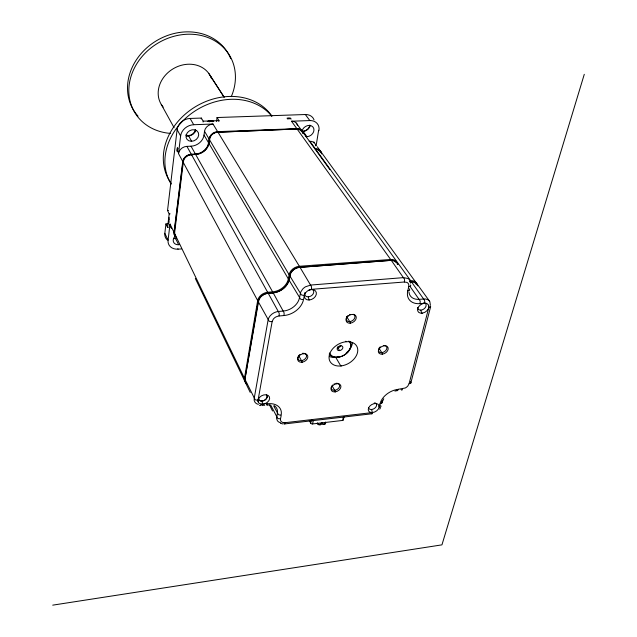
<?xml version="1.0" encoding="UTF-8"?>
<svg xmlns="http://www.w3.org/2000/svg" width="637" height="637" viewBox="0 0 637 637"><rect width="100%" height="100%" fill="white"/><g stroke="black" fill="none" stroke-linecap="round" stroke-linejoin="round"><path stroke-width="0.96" d="M380.576 405.196L380.966 406.39A2.229 1.385 15.8 0 1 380.536 407.027C377.749 408.85 379.214 403.213 381.444 403.356A2.237 1.385 15.7 0 0 381.866 402.719L381.794 402.13M430.349 304.948L429.856 301.675A9.77 6.856 -33.9 0 0 428.096 299.82L425.42 298.936L419.289 299.334A14.468 10.256 -34.4 0 1 408.962 291.953M167.276 239.95A11.562 9.189 -25.9 0 1 164.832 233.333L165.946 223.913L168.662 223.754M168.487 227.266L167.571 227.321L169.179 213.897L167.531 210.521L177.11 129.614A12.151 10.168 -29.8 0 1 190.089 118.45L201.34 118.068L203.195 121.173L203.084 122.049M181.489 248.924L178.057 249.155A11.657 9.221 -26 0 1 168.072 240.221L170.023 224.049L174.036 232.378A7.7 6.115 -26.3 0 0 176.154 237.187M174.036 232.378L182.755 161.456L178.503 153.573L180.621 135.968L177.11 129.614M175.565 235.754A7.015 5.574 -26.2 0 1 174.673 232.33L183.392 161.424A7.254 5.972 -28.7 0 1 191.18 154.791L195.583 154.345L272.612 291.85L272.755 292.948L267.962 293.331A8.568 6.394 -28.8 0 0 258.678 300.99L258.16 301.524L244.919 379.238A8.982 6.426 -26.8 0 0 246.838 384.119M201.228 118.936L201.34 118.068M182.755 161.456A7.963 6.553 -28.7 0 1 191.251 154.194L195.392 154.011A12.382 10.264 -29.8 0 0 208.554 142.776L204.031 135.068L204.525 131.286A7.915 6.569 -31.2 0 1 213.005 124.032L217.631 131.652L296.85 128.658A7.859 6.314 -35.4 0 1 302.965 133.388M208.554 142.776L209.063 138.977L204.525 131.286M303.196 133.698A7.859 6.314 -35.4 0 0 297.073 128.977L217.551 132.241A7.286 6.02 -31.2 0 0 209.716 138.946L208.745 143.102L288.338 278.91L289.341 279.309L290.114 275.104A8.615 6.45 -30.6 0 1 299.517 267.389L391.269 260.334A9.26 6.72 -34 0 1 397.902 264.554M209.7 138.954L208.745 143.102A12.31 10.2 -29.8 0 1 195.583 154.305M216.532 121.428L217.066 117.534L305.338 114.525A11.84 9.523 -36.2 0 1 314.041 119.836M218.857 121.5L218.977 120.624L217.066 117.534M273.759 406.032L278.313 414.472A2.277 1.473 12.3 0 0 279.404 414.95C283.139 414.384 279.34 418.668 280.734 420.826A6.322 4.371 -27.3 0 0 282.685 422.435L285.225 422.673L372.621 412.545L372.159 413.652A2.237 0.908 82.1 0 1 371.682 413.739L371.291 413.397M245.587 381.069A8.233 5.892 -26.8 0 1 245.42 378.681L244.457 378.267L257.667 300.592L182.93 161.79A7.923 6.513 -28.7 0 1 191.434 154.544M258.096 399.932L272.142 321.637L273.289 319.153A6.712 4.929 -28.8 0 1 276.139 316.828L278.48 316.032L283.967 315.538A18.107 13.417 -29.5 0 0 303.507 299.525M279.078 315.968L279.237 314.192A2.413 0.844 84.8 0 0 279.07 312.918L191.434 154.52M283.967 315.538L284.126 313.77A2.413 0.852 84.7 0 0 283.959 312.496L273.13 292.765L268.328 293.155M313.842 142.823L314.001 141.947M316.119 145.769L318.635 130.259M261.672 404.758L262.205 405.482A2.325 0.764 83.5 0 0 262.603 405.395C262.516 403.197 269.164 402.584 267.277 404.869A2.325 0.764 83.4 0 1 266.879 404.965L266.338 404.24M308.372 290.44A6.02 4.443 -30.6 0 1 311.389 289.532L311.565 287.749A2.421 0.916 85 0 0 311.382 286.467L299.916 267.166A9.404 7.039 -30.6 0 0 289.676 275.614L301.293 294.732A2.421 1.37 11.3 0 0 302.456 295.202L304.382 295.273A6.442 4.754 -30.6 0 0 311.477 299.486A6.442 4.754 -30.6 0 0 315.53 290.982A6.442 4.754 -30.6 0 0 305.617 292.678A6.45 4.762 -30.6 0 0 304.382 295.273L303.554 299.525L301.635 299.454A2.413 1.37 11.4 0 1 300.473 298.984L288.872 279.818L290.114 275.104L289.11 274.714L209.255 139.296M285.225 422.673L284.835 423.804A2.285 0.78 83 0 1 284.428 423.876L283.983 423.342M343.948 416.988L343.423 419.297A1.489 0.948 14.8 0 1 342.618 420.436L312.576 423.955A1.497 0.971 13.7 0 1 310.673 423.119L311.206 420.579M312.576 423.955L313.293 420.571A1.497 0.971 13.7 0 1 311.78 420.173M419.974 303.618A17.525 12.398 -34.4 0 1 407.784 290.822L408.866 286.164L408.683 284.317A6.601 4.714 -33.9 0 0 406.868 282.398L404.336 282.008L311.19 289.349M317.266 423.653L317.417 422.96M321.486 422.482L321.335 423.175A2.214 1.433 14 0 1 319.798 424.911A2.214 1.433 14 0 1 317.13 423.239M321.422 423.239L321.574 422.546M322.099 423.159L322.25 422.466M325.475 422.761L325.626 422.068M342.618 420.436L343.383 417.076A1.489 0.948 14.8 0 0 344.275 416.494M404.336 282.008L404.559 280.256A2.365 1.059 84.6 0 0 404.368 279.014L391.269 260.334L299.517 267.365L299.366 266.274L217.83 131.97M424.497 303.26L424.72 301.548A2.325 1.067 83.9 0 0 424.529 300.33L411.263 281.57L409.48 281.713M396.843 390.21L397.249 390.537A2.245 0.963 82.2 0 0 397.751 390.441L398.236 389.295L405.243 387.997A6.211 4.204 -31.5 0 0 407.911 385.887L409.105 383.665L428.693 307.966M410.833 382.988L430.524 307.122M402.592 388.817L402.098 389.955A2.237 0.963 82.2 0 1 401.589 390.059L401.055 389.565M381.866 402.719L382.598 400.251L381.73 403.07L383.769 398.738M584.28 74.314L441.943 544.858L52.72 605.15M379.684 409.177L380.4 407.975M187.899 136.087L188.401 135.57L191.633 141.295M191.18 154.767L195.583 154.345M174.657 232.338L174.212 232.728A7.7 6.115 -26.3 0 0 176.322 237.545M302.296 131.668L302.933 131.158L306.93 136.684M183.392 161.424L182.93 161.79L174.212 232.728L244.457 378.267M175.175 238.875L175.629 238.517L178.615 244.719M320.172 151.877A7.047 5.574 -35.3 0 0 315.251 149.392L315.586 149.13L410.634 280.694L410.793 281.753L411.263 281.57A9.037 6.434 -34 0 1 417.713 285.846M337.642 357.325L338.056 357.206M394.916 391.062L397.512 390.569M284.643 423.923L371.928 413.779M409.105 383.665L410.554 383.267A2.253 1.346 16.2 0 0 410.961 382.646L410.539 381.475M263.583 405.395L264.753 405.259M280.487 418.74L278.68 418.7A2.269 1.481 12.3 0 1 277.597 418.222L270.669 404.965M258.049 400.147L256.209 400.092A2.309 1.481 11.1 0 1 255.111 399.614L244.919 379.238L258.654 300.998L257.667 300.592A9.34 6.975 -28.8 0 1 267.819 292.264L272.612 291.85A14.635 11.012 -29.6 0 0 288.338 278.91L289.11 274.714A9.444 7.079 -30.6 0 1 299.366 266.274L390.64 259.466A9.244 6.72 -34 0 1 397.377 264.371M428.749 307.751L430.246 307.384A2.341 1.282 15.1 0 0 430.652 306.803L430.317 305.871M407.736 290.822L409.272 290.464A2.373 1.282 14.2 0 0 409.702 289.883L409.257 288.768M408.755 286.666L410.3 286.316A2.381 1.282 14.2 0 0 410.73 285.734L410.531 285.002M424.25 303.284L419.966 303.658L420.197 301.946A2.325 1.059 83.9 0 0 420.006 300.72L409.886 286.22M272.142 321.637L270.223 321.574A2.405 1.417 10.6 0 1 269.069 321.096L258.16 301.524A9.348 6.975 -28.8 0 1 268.328 293.179M169.179 213.897L170.095 213.841M167.531 210.521L168.447 210.473M178.503 153.573A7.883 6.521 -28.7 0 1 186.912 146.367L191.02 146.199A12.254 10.208 -29.8 0 0 204.031 135.068M309.208 141.326L309.924 141.295A7.66 6.091 -35.4 0 1 315.833 145.841M217.551 132.241L297.073 128.977L390.64 259.466L390.807 260.533A8.432 6.123 -34 0 1 396.118 262.651M203.195 121.173L218.977 120.624M180.621 135.968A12.254 10.208 -29.8 0 1 193.72 124.717L213.005 124.032M296.85 128.658L291.515 121.229L309.837 120.568A11.936 9.563 -36.1 0 1 318.922 130.641M267.094 405.005L269.769 404.917M283.139 423.987L280.551 423.358M259.458 405.371L260.867 405.586M280.646 422.801L279.332 422.323A9.531 6.601 -27.3 0 1 277.374 420.699L276.554 418.398L277.382 413.309A13.982 9.754 -26.6 0 0 274.141 405.578M258.359 404.384L256.998 403.89A9.714 6.848 -26.8 0 1 254.967 402.21L254.187 400.474L254.195 398.443L268.097 319.973A9.595 7.063 -28.8 0 1 278.488 311.469L283.369 311.047A14.946 11.092 -29.5 0 0 299.462 297.877L300.72 292.072L302.631 289.142A10.168 7.509 -30.6 0 1 305.521 286.777L310.76 285.042L403.667 277.621L408.07 278.552A9.953 7.126 -33.9 0 1 409.886 280.487L410.507 283.123M423.677 302.886L424.736 303.244A5.709 4.005 -33.9 0 1 426.567 303.467M383.617 345.572L384.071 345.787M374.206 403.062L375.042 403.508M302.726 353.336L303.363 353.702M336.01 383.331L336.67 383.729M305.338 114.525L309.837 120.568M317.29 146.781L320.037 150.563M415.873 282.39L320.268 150.873M429.513 301.134L416.909 283.76M309.924 141.295L315.355 148.811A7.74 6.115 -35.3 0 1 321.191 152.769M296.277 123.052L301.643 130.489M301.874 130.8L329.87 169.593M210.075 75.413L223.985 96.943M208.713 73.327L224.2 97.302M379.429 348.909L381.794 352.619M346.671 316.685L349.753 321.605M345.795 341.209L346.122 341.75M340.222 345.246L340.54 345.78M339.489 350.605L337.682 346.958M335.723 357.325L340.795 365.949M190.089 118.45L193.72 124.717M332.49 386.484L334.656 390.314M191.02 146.199L195.392 154.011M186.912 146.367L191.251 154.194M161.272 104.444L174.108 127.719M298.665 355.542L301.468 360.638M309.287 420.484L310.673 423.119M269.594 405.068L272.525 410.953M245.364 382.431L250.237 392.448M195.352 278.496L244.648 380.886M165.946 223.913L167.571 227.321M177.85 248.717L178.057 249.155M164.832 233.333L168.072 240.221M381.977 352.595L382.471 354.148M349.936 321.589L350.43 323.166M420.778 310.131L421.71 313.213M334.839 390.29L335.301 391.851M301.651 360.614L302.105 362.206M371.562 409.487L372.382 412.569M308.268 296.818L309.072 300.003M262.014 401.047L262.723 404.248A5.677 3.997 -26.8 0 1 260.788 404.097M320.562 424.083A1.481 0.956 14 0 1 318.994 424.33A1.481 0.956 14 0 1 317.855 423.302M320.753 423.637A1.481 0.956 14 0 1 320.722 423.828M324.87 423.406A1.481 0.956 14.2 0 1 323.222 423.923A1.481 0.956 14.2 0 1 322.003 422.689M325.181 422.371A2.214 1.433 14.2 0 1 324.424 424.441A2.214 1.433 14.2 0 1 321.359 423.103M168.678 221.565A6.951 5.566 -26.2 0 1 169.219 217.639M169.108 222.44A6.959 5.566 -26.2 0 1 169.402 219.032M209.079 121.802A7.222 6.012 -31.2 0 1 212.933 121.675M207.32 121.476A7.214 6.004 -31.2 0 1 213.674 121.317M209.175 121.349A19.667 4.252 78 0 1 209.207 120.839M375.002 402.855A4.411 2.986 -30.3 0 1 374.691 408.261A4.411 2.986 -30.3 0 1 368.512 407.744M424.473 302.854A4.634 3.249 -33.9 0 1 423.716 309.104A4.634 3.249 -33.9 0 1 417.657 307.424M312.313 289.421A4.825 3.567 -30.6 0 1 312.918 294.254A4.825 3.567 -30.6 0 1 307.114 296.723A4.825 3.567 -30.6 0 1 304.964 292.542M266.354 394.677A4.61 3.249 -26.8 0 1 263.71 400.665A4.61 3.249 -26.8 0 1 258.598 397.655A4.61 3.249 -26.8 0 0 263.654 400.681A4.61 3.249 -26.8 0 0 266.417 394.725M350.286 341.528A12.238 8.671 -30.4 0 1 344.163 355.12A12.238 8.671 -30.4 0 1 329.225 354.005M348.877 341.058A11.482 8.13 -30.4 0 1 344.45 354.952A11.482 8.13 -30.4 0 1 329.64 352.994M340.978 345.525A3.05 2.166 -30.4 0 1 337.299 347.77M209.278 139.296A7.955 6.569 -31.2 0 1 217.822 131.994M246.113 382.948A8.974 6.426 -26.8 0 1 244.481 378.267M315.586 149.146A7.692 6.083 -35.3 0 1 321.534 153.915M410.626 280.718A9.029 6.434 -34 0 1 417.076 284.978M410.793 281.769A8.281 5.9 -34 0 1 416.383 284.524M209.151 142.752A12.971 10.749 -29.8 0 1 195.328 154.552M296.746 129.255A7.158 5.757 -35.4 0 1 301.795 131.835M287 118.203A7.095 5.749 -35.5 0 1 290.671 118.195M287.566 118.992A7.103 5.749 -35.5 0 1 291.236 118.984M177.436 151.948A7.19 5.964 -28.7 0 1 177.994 148.286M176.99 151.112A7.182 5.964 -28.7 0 1 177.54 147.45M380.018 403.754A16.458 11.06 -30.9 0 1 398.229 389.334M267.651 403.747A17.04 11.864 -26.6 0 1 281.164 414.998M258.184 401.939A5.677 3.997 -26.8 0 1 258.017 400.347M304.367 295.273A6.02 4.443 -30.6 0 1 305.625 292.686M428.812 305.848A5.709 3.997 -33.9 0 1 428.805 307.536M352.468 342.929A15.264 10.837 -30.4 0 1 346.329 352.866M339.656 356.489A15.264 10.837 -30.4 0 1 329.592 356.64M353.288 314.328A4.706 3.376 -31.4 0 1 353.742 319.559A4.706 3.376 -31.4 0 1 347.261 321.04A4.706 3.376 -31.4 0 1 348.017 315.53M349.602 314.551A4.706 3.376 -31.4 0 1 350.016 314.391M302.336 353.4A4.666 3.328 -28.9 0 1 306.286 357.277A4.666 3.328 -28.9 0 1 299.374 360.351A4.666 3.328 -28.9 0 1 299.916 354.483M384.963 345.517A4.57 3.185 -31.7 0 1 385.879 350.39A4.57 3.185 -31.7 0 1 379.517 352.165A4.57 3.185 -31.7 0 1 380.241 346.839M336.193 383.307A4.531 3.145 -29.4 0 1 339.322 387.137A4.531 3.145 -29.4 0 1 332.952 390.17A4.531 3.145 -29.4 0 1 332.602 385.019M334.051 383.976A4.531 3.145 -29.4 0 1 334.449 383.785M170.421 133.404A55.347 47.409 -31.4 0 1 130.888 76.838A55.347 47.409 -31.4 0 1 199.811 35.202A55.347 47.409 -31.4 0 1 231.295 96.625M138.014 116.117A55.148 47.313 -31.4 0 1 155.627 41.254A55.148 47.313 -31.4 0 1 230.721 58.668M163.191 107.088A28.394 24.238 -31.4 0 1 173.391 68.645A28.394 24.238 -31.4 0 1 211.595 78.741M171.106 183.201A60.571 49.662 -31 0 1 192.708 108.457A60.571 49.662 -31 0 1 271.88 116.109M171.21 184.117A60.81 49.75 -31 0 1 193.974 111.682A60.81 49.75 -31 0 1 271.744 116.117M171.624 228.444A7.62 6.083 -26.2 0 1 170.023 224.049M209.063 138.977A8.002 6.601 -31.2 0 1 217.631 131.652M291.515 121.229A7.779 6.282 -35.5 0 1 297.479 125.306M195.949 130.259A7.867 6.585 -29.8 0 1 186.442 136.015M179.156 244.664A6.298 4.977 -26 0 1 173.527 242.06A6.298 4.977 -26 0 1 175.47 236.056M301.986 131.294A6.45 5.16 -36.1 0 1 309.486 125.417A6.45 5.16 -36.1 0 1 313.595 131.851A6.45 5.16 -36.1 0 1 305.338 136.533M176.17 238.461A6.251 4.969 -25.9 0 1 173.646 238.342M309.861 125.075A6.394 5.144 -36.2 0 1 301.874 131.118M310.179 126.015A7.668 6.171 -36.2 0 1 303.347 131.564M195.384 129.582A6.569 5.494 -29.8 0 1 185.781 135.116M289.341 279.309L288.872 279.818A14.555 10.956 -29.6 0 1 273.138 292.733L272.755 292.948A15.336 11.546 -29.6 0 0 289.294 279.317M339.64 350.589A3.066 2.166 -30.4 0 0 342.658 346.647A3.066 2.166 -30.4 0 0 337.745 347.348A3.066 2.166 -30.4 0 0 339.64 350.589M262.611 404.256A6.163 4.34 -26.8 0 0 269.379 396.835A6.163 4.34 -26.8 0 0 259.49 397.416A6.163 4.34 -26.8 0 0 262.611 404.256M372.446 412.561A5.9 3.989 -30.2 0 0 378.959 405.363A5.9 3.989 -30.2 0 0 369.715 406.191A5.9 3.989 -30.2 0 0 372.446 412.561M422.586 313.101A6.195 4.34 -33.9 0 0 428.422 304.868A6.195 4.34 -33.9 0 0 418.636 306.708A6.195 4.34 -33.9 0 0 422.586 313.101M350.175 323.19A5.502 3.941 -31.4 0 0 356.011 316.215A5.502 3.941 -31.4 0 0 347.308 316.963A5.502 3.941 -31.4 0 0 350.175 323.19M301.85 362.23A5.454 3.894 -28.9 0 0 307.544 355.398A5.454 3.894 -28.9 0 0 298.785 356.226A5.454 3.894 -28.9 0 0 301.85 362.23M335.054 391.882A5.295 3.671 -29.4 0 0 340.66 385.305A5.295 3.671 -29.4 0 0 332.227 386.181A5.295 3.671 -29.4 0 0 335.054 391.882M341.416 365.877A15.399 10.861 -30.4 0 0 356.728 346.13A15.399 10.861 -30.4 0 0 332.06 349.562A15.399 10.861 -30.4 0 0 341.416 365.877M382.232 354.172A5.343 3.718 -31.7 0 0 387.973 347.468A5.343 3.718 -31.7 0 0 379.596 348.264A5.343 3.718 -31.7 0 0 382.232 354.172M191.315 141.303A6.617 5.51 -29.8 0 0 198.314 132.639A6.617 5.51 -29.8 0 0 187.445 132.56A6.617 5.51 -29.8 0 0 191.315 141.303"/></g></svg>
